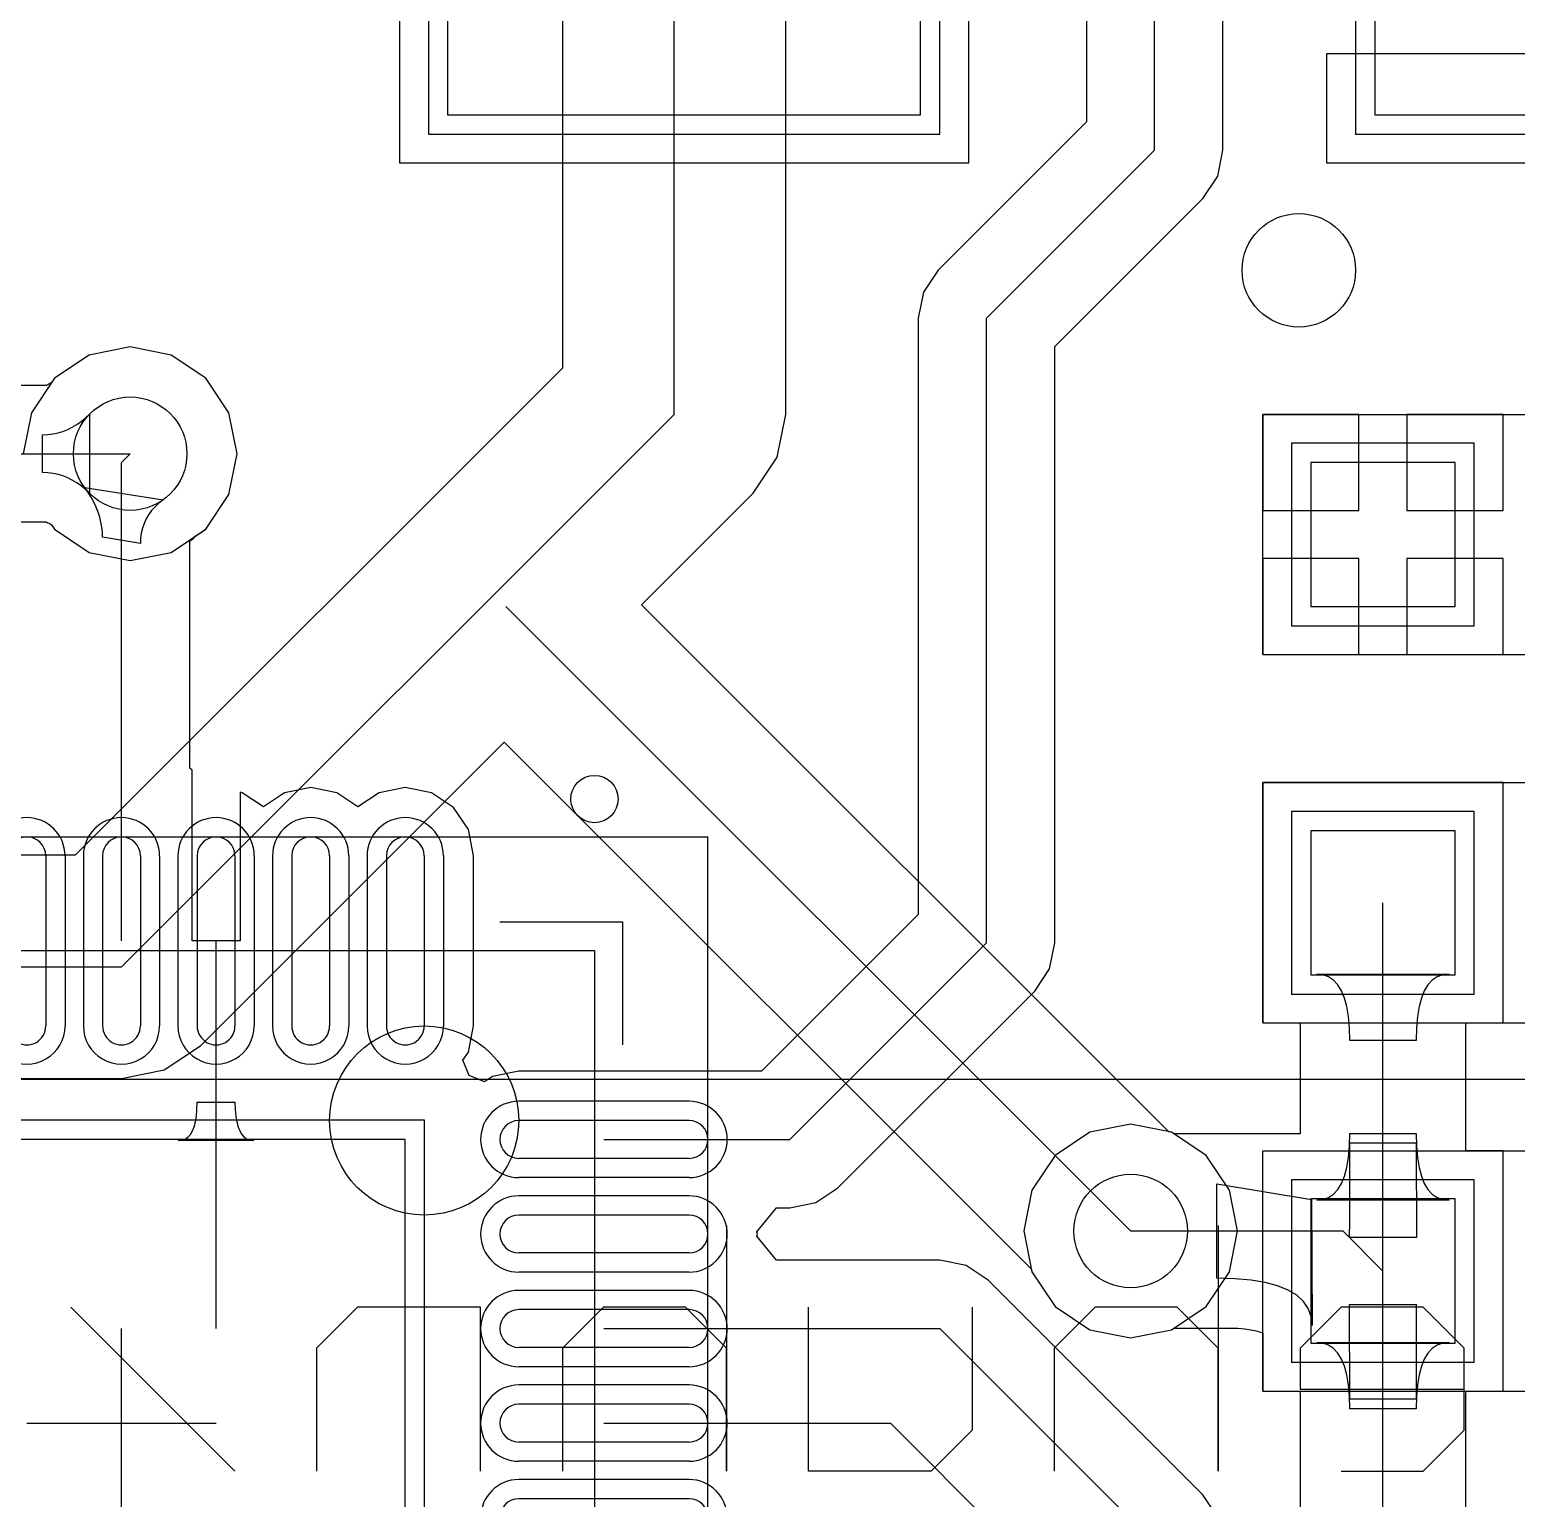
# Model space of a CAD drawing. Header units: millimetres. Extents: x 45 to 153, y 65 to 102.
# Drawn here: x 75.33 to 83.19, y 78.34 to 86.11 of the extents above; entities that cross this region are included whole.
import ezdxf

# ---------------------------------------------------------------- set-up
doc = ezdxf.new("R2010")
doc.units = ezdxf.units.MM
for name, color, linetype in [('BottomLayer', 5, 'Continuous'), ('BottomOverlay', 54, 'Continuous'), ('Mechanical13', 56, 'Continuous'), ('Mechanical15', 56, 'Continuous'), ('MultiLayer', 9, 'Continuous'), ('TopLayer', 1, 'Continuous'), ('TopOverlay', 2, 'Continuous'), ('TopPaste', 8, 'Continuous'), ('TopSolder', 216, 'Continuous')]:
    doc.layers.add(name, color=color, linetype=linetype)

# ---------------------------------------------------------------- blocks, each defined once
blk = doc.blocks.new('__2102_6')
at = {"layer": 'Mechanical13'}
for p, q in [((-2.5, -2.4746), (-2.5, 2.5254)), ((-2.5, 2.5254), (2.5, 2.5254)), ((2.5, -2.4746), (2.5, 2.5254)), ((2.5, -2.4746), (-2.5, -2.4746))]:
    blk.add_line(p, q, dxfattribs=at)
blk.add_circle((-1.6, 1.6254), 0.5, dxfattribs=at)
at = {"layer": 'Mechanical15'}
for p, q in [((-3.1, -3.0746), (-3.1, 3.1254)), ((3.1, 3.1254), (-3.1, 3.1254)), ((3.1, -3.0746), (3.1, 3.1254)), ((0, -0.4746), (0, 0.5254)), ((0.5, 0.0254), (-0.5, 0.0254)), ((3.1, -3.0746), (-3.1, -3.0746))]:
    blk.add_line(p, q, dxfattribs=at)
at = {"layer": 'TopLayer'}
for p, q in [((-1.6, 3.0254), (-1.6, 2.1254)), ((-1.4, 3.0254), (-1.4, 2.1254)), ((-1.1, 3.0254), (-1.1, 2.1254)), ((-0.9, 3.0254), (-0.9, 2.1254)), ((-0.6, 3.0254), (-0.6, 2.1254)), ((-0.4, 3.0254), (-0.4, 2.1254)), ((-0.1, 3.0254), (-0.1, 2.1254)), ((0.1, 3.0254), (0.1, 2.1254)), ((0.4, 3.0254), (0.4, 2.1254)), ((0.6, 3.0254), (0.6, 2.1254)), ((0.9, 3.0254), (0.9, 2.1254)), ((1.1, 3.0254), (1.1, 2.1254)), ((1.4, 3.0254), (1.4, 2.1254)), ((1.6, 3.0254), (1.6, 2.1254)), ((-3, 1.6254), (-2.1, 1.6254)), ((2.1, 1.6254), (3, 1.6254)), ((-1.5, 1.5254), (-1.5, -1.4746)), ((1.5, 1.5254), (-1.5, 1.5254)), ((1.5, -1.4746), (1.5, 1.5254)), ((-3, 1.4254), (-2.1, 1.4254)), ((2.1, 1.4254), (3, 1.4254)), ((-3, 1.1254), (-2.1, 1.1254)), ((2.1, 1.1254), (3, 1.1254)), ((-3, 0.9254), (-2.1, 0.9254)), ((2.1, 0.9254), (3, 0.9254)), ((-3, 0.6254), (-2.1, 0.6254)), ((2.1, 0.6254), (3, 0.6254)), ((-3, 0.4254), (-2.1, 0.4254)), ((2.1, 0.4254), (3, 0.4254)), ((-3, 0.1254), (-2.1, 0.1254)), ((2.1, 0.1254), (3, 0.1254)), ((-3, -0.0746), (-2.1, -0.0746)), ((2.1, -0.0746), (3, -0.0746)), ((-3, -0.3746), (-2.1, -0.3746)), ((2.1, -0.3746), (3, -0.3746)), ((-3, -0.5746), (-2.1, -0.5746)), ((2.1, -0.5746), (3, -0.5746)), ((-3, -0.8746), (-2.1, -0.8746)), ((2.1, -0.8746), (3, -0.8746)), ((-3, -1.0746), (-2.1, -1.0746)), ((2.1, -1.0746), (3, -1.0746)), ((-3, -1.3746), (-2.1, -1.3746)), ((2.1, -1.3746), (3, -1.3746)), ((-1.5, -1.4746), (1.5, -1.4746)), ((-3, -1.5746), (-2.1, -1.5746)), ((2.1, -1.5746), (3, -1.5746)), ((-1.6, -2.0746), (-1.6, -2.9746)), ((-1.4, -2.0746), (-1.4, -2.9746)), ((-1.1, -2.0746), (-1.1, -2.9746)), ((-0.9, -2.0746), (-0.9, -2.9746)), ((-0.6, -2.0746), (-0.6, -2.9746)), ((-0.4, -2.0746), (-0.4, -2.9746)), ((-0.1, -2.0746), (-0.1, -2.9746)), ((0.1, -2.0746), (0.1, -2.9746)), ((0.4, -2.0746), (0.4, -2.9746)), ((0.6, -2.0746), (0.6, -2.9746)), ((0.9, -2.0746), (0.9, -2.9746)), ((1.1, -2.0746), (1.1, -2.9746)), ((1.4, -2.0746), (1.4, -2.9746)), ((1.6, -2.0746), (1.6, -2.9746))]:
    blk.add_line(p, q, dxfattribs=at)
for centre, start, end in [((-1.5, 3.0254), 0, 180), ((-1, 3.0254), 0, 180), ((-0.5, 3.0254), 0, 180), ((0, 3.0254), 0, 180), ((0.5, 3.0254), 0, 180), ((1, 3.0254), 0, 180), ((1.5, 3.0254), 0, 180), ((-1.5, 2.1254), 180, 0), ((-1, 2.1254), 180, 0), ((-0.5, 2.1254), 180, 0), ((0, 2.1254), 180, 0), ((0.5, 2.1254), 180, 0), ((1, 2.1254), 180, 0), ((1.5, 2.1254), 180, 0), ((-3, 1.5254), 90, 270), ((-2.1, 1.5254), 270, 90), ((2.1, 1.5254), 90, 270), ((3, 1.5254), 270, 90), ((-3, 1.0254), 90, 270), ((-2.1, 1.0254), 270, 90), ((2.1, 1.0254), 90, 270), ((3, 1.0254), 270, 90), ((-3, 0.5254), 90, 270), ((-2.1, 0.5254), 270, 90), ((2.1, 0.5254), 90, 270), ((3, 0.5254), 270, 90), ((-3, 0.0254), 90, 270), ((-2.1, 0.0254), 270, 90), ((2.1, 0.0254), 90, 270), ((3, 0.0254), 270, 90), ((-3, -0.4746), 90, 270), ((-2.1, -0.4746), 270, 90), ((2.1, -0.4746), 90, 270), ((3, -0.4746), 270, 90), ((-3, -0.9746), 90, 270), ((-2.1, -0.9746), 270, 90), ((2.1, -0.9746), 90, 270), ((3, -0.9746), 270, 90), ((-3, -1.4746), 90, 270), ((-2.1, -1.4746), 270, 90), ((2.1, -1.4746), 90, 270), ((3, -1.4746), 270, 90), ((-1.5, -2.0746), 0, 180), ((-1, -2.0746), 0, 180), ((-0.5, -2.0746), 0, 180), ((0, -2.0746), 0, 180), ((0.5, -2.0746), 0, 180), ((1, -2.0746), 0, 180), ((1.5, -2.0746), 0, 180), ((-1.5, -2.9746), 180, 0), ((-1, -2.9746), 180, 0), ((-0.5, -2.9746), 180, 0), ((0, -2.9746), 180, 0), ((0.5, -2.9746), 180, 0), ((1, -2.9746), 180, 0), ((1.5, -2.9746), 180, 0)]:
    blk.add_arc(centre, 0.1, start, end, dxfattribs=at)
at = {"layer": 'TopOverlay'}
for p, q in [((-2.65, 2.0254), (-2.65, 2.6754)), ((-2, 2.6754), (-2.65, 2.6754)), ((2, 2.6754), (2.65, 2.6754)), ((2.65, 2.0254), (2.65, 2.6754)), ((-2.65, -2.6246), (-2.65, -1.9746)), ((2.65, -2.6246), (2.65, -1.9746)), ((-2.65, -2.6246), (-2, -2.6246)), ((2.65, -2.6246), (2, -2.6246))]:
    blk.add_line(p, q, dxfattribs=at)
blk.add_circle((-3.3, 2.5254), 0.125, dxfattribs=at)
at = {"layer": 'TopPaste'}
for p, q in [((-1.6, 3.0254), (-1.6, 2.1254)), ((-1.4, 3.0254), (-1.4, 2.1254)), ((-1.1, 3.0254), (-1.1, 2.1254)), ((-0.9, 3.0254), (-0.9, 2.1254)), ((-0.6, 3.0254), (-0.6, 2.1254)), ((-0.4, 3.0254), (-0.4, 2.1254)), ((-0.1, 3.0254), (-0.1, 2.1254)), ((0.1, 3.0254), (0.1, 2.1254)), ((0.4, 3.0254), (0.4, 2.1254)), ((0.6, 3.0254), (0.6, 2.1254)), ((0.9, 3.0254), (0.9, 2.1254)), ((1.1, 3.0254), (1.1, 2.1254)), ((1.4, 3.0254), (1.4, 2.1254)), ((1.6, 3.0254), (1.6, 2.1254)), ((-3, 1.6254), (-2.1, 1.6254)), ((2.1, 1.6254), (3, 1.6254)), ((-1.5, 1.5254), (-1.5, -1.4746)), ((1.5, 1.5254), (-1.5, 1.5254)), ((1.5, -1.4746), (1.5, 1.5254)), ((-3, 1.4254), (-2.1, 1.4254)), ((2.1, 1.4254), (3, 1.4254)), ((-3, 1.1254), (-2.1, 1.1254)), ((2.1, 1.1254), (3, 1.1254)), ((-3, 0.9254), (-2.1, 0.9254)), ((2.1, 0.9254), (3, 0.9254)), ((-3, 0.6254), (-2.1, 0.6254)), ((2.1, 0.6254), (3, 0.6254)), ((-3, 0.4254), (-2.1, 0.4254)), ((2.1, 0.4254), (3, 0.4254)), ((-3, 0.1254), (-2.1, 0.1254)), ((2.1, 0.1254), (3, 0.1254)), ((-3, -0.0746), (-2.1, -0.0746)), ((2.1, -0.0746), (3, -0.0746)), ((-3, -0.3746), (-2.1, -0.3746)), ((2.1, -0.3746), (3, -0.3746)), ((-3, -0.5746), (-2.1, -0.5746)), ((2.1, -0.5746), (3, -0.5746)), ((-3, -0.8746), (-2.1, -0.8746)), ((2.1, -0.8746), (3, -0.8746)), ((-3, -1.0746), (-2.1, -1.0746)), ((2.1, -1.0746), (3, -1.0746)), ((-3, -1.3746), (-2.1, -1.3746)), ((2.1, -1.3746), (3, -1.3746)), ((-1.5, -1.4746), (1.5, -1.4746)), ((-3, -1.5746), (-2.1, -1.5746)), ((2.1, -1.5746), (3, -1.5746)), ((-1.6, -2.0746), (-1.6, -2.9746)), ((-1.4, -2.0746), (-1.4, -2.9746)), ((-1.1, -2.0746), (-1.1, -2.9746)), ((-0.9, -2.0746), (-0.9, -2.9746)), ((-0.6, -2.0746), (-0.6, -2.9746)), ((-0.4, -2.0746), (-0.4, -2.9746)), ((-0.1, -2.0746), (-0.1, -2.9746)), ((0.1, -2.0746), (0.1, -2.9746)), ((0.4, -2.0746), (0.4, -2.9746)), ((0.6, -2.0746), (0.6, -2.9746)), ((0.9, -2.0746), (0.9, -2.9746)), ((1.1, -2.0746), (1.1, -2.9746)), ((1.4, -2.0746), (1.4, -2.9746)), ((1.6, -2.0746), (1.6, -2.9746))]:
    blk.add_line(p, q, dxfattribs=at)
for centre, start, end in [((-1.5, 3.0254), 0, 180), ((-1, 3.0254), 0, 180), ((-0.5, 3.0254), 0, 180), ((0, 3.0254), 0, 180), ((0.5, 3.0254), 0, 180), ((1, 3.0254), 0, 180), ((1.5, 3.0254), 0, 180), ((-1.5, 2.1254), 180, 0), ((-1, 2.1254), 180, 0), ((-0.5, 2.1254), 180, 0), ((0, 2.1254), 180, 0), ((0.5, 2.1254), 180, 0), ((1, 2.1254), 180, 0), ((1.5, 2.1254), 180, 0), ((-3, 1.5254), 90, 270), ((-2.1, 1.5254), 270, 90), ((2.1, 1.5254), 90, 270), ((3, 1.5254), 270, 90), ((-3, 1.0254), 90, 270), ((-2.1, 1.0254), 270, 90), ((2.1, 1.0254), 90, 270), ((3, 1.0254), 270, 90), ((-3, 0.5254), 90, 270), ((-2.1, 0.5254), 270, 90), ((2.1, 0.5254), 90, 270), ((3, 0.5254), 270, 90), ((-3, 0.0254), 90, 270), ((-2.1, 0.0254), 270, 90), ((2.1, 0.0254), 90, 270), ((3, 0.0254), 270, 90), ((-3, -0.4746), 90, 270), ((-2.1, -0.4746), 270, 90), ((2.1, -0.4746), 90, 270), ((3, -0.4746), 270, 90), ((-3, -0.9746), 90, 270), ((-2.1, -0.9746), 270, 90), ((2.1, -0.9746), 90, 270), ((3, -0.9746), 270, 90), ((-3, -1.4746), 90, 270), ((-2.1, -1.4746), 270, 90), ((2.1, -1.4746), 90, 270), ((3, -1.4746), 270, 90), ((-1.5, -2.0746), 0, 180), ((-1, -2.0746), 0, 180), ((-0.5, -2.0746), 0, 180), ((0, -2.0746), 0, 180), ((0.5, -2.0746), 0, 180), ((1, -2.0746), 0, 180), ((1.5, -2.0746), 0, 180), ((-1.5, -2.9746), 180, 0), ((-1, -2.9746), 180, 0), ((-0.5, -2.9746), 180, 0), ((0, -2.9746), 180, 0), ((0.5, -2.9746), 180, 0), ((1, -2.9746), 180, 0), ((1.5, -2.9746), 180, 0)]:
    blk.add_arc(centre, 0.1, start, end, dxfattribs=at)
at = {"layer": 'TopSolder'}
for p, q in [((-1.7016, 3.0254), (-1.7016, 2.1254)), ((-1.2984, 3.0254), (-1.2984, 2.1254)), ((-1.2016, 3.0254), (-1.2016, 2.1254)), ((-0.7984, 3.0254), (-0.7984, 2.1254)), ((-0.7016, 3.0254), (-0.7016, 2.1254)), ((-0.2984, 3.0254), (-0.2984, 2.1254)), ((-0.2016, 3.0254), (-0.2016, 2.1254)), ((0.2016, 3.0254), (0.2016, 2.1254)), ((0.2984, 3.0254), (0.2984, 2.1254)), ((0.7016, 3.0254), (0.7016, 2.1254)), ((0.7984, 3.0254), (0.7984, 2.1254)), ((1.2016, 3.0254), (1.2016, 2.1254)), ((1.2984, 3.0254), (1.2984, 2.1254)), ((1.7016, 3.0254), (1.7016, 2.1254)), ((-3, 1.727), (-2.1, 1.727)), ((2.1, 1.727), (3, 1.727)), ((-1.6016, 1.627), (-1.6016, -1.5762)), ((1.6016, 1.627), (-1.6016, 1.627)), ((1.6016, -1.5762), (1.6016, 1.627)), ((-3, 1.3238), (-2.1, 1.3238)), ((2.1, 1.3238), (3, 1.3238)), ((-3, 1.227), (-2.1, 1.227)), ((2.1, 1.227), (3, 1.227)), ((-3, 0.8238), (-2.1, 0.8238)), ((2.1, 0.8238), (3, 0.8238)), ((-3, 0.727), (-2.1, 0.727)), ((2.1, 0.727), (3, 0.727)), ((-3, 0.3238), (-2.1, 0.3238)), ((2.1, 0.3238), (3, 0.3238)), ((-3, 0.227), (-2.1, 0.227)), ((2.1, 0.227), (3, 0.227)), ((-3, -0.1762), (-2.1, -0.1762)), ((2.1, -0.1762), (3, -0.1762)), ((-3, -0.273), (-2.1, -0.273)), ((2.1, -0.273), (3, -0.273)), ((-3, -0.6762), (-2.1, -0.6762)), ((2.1, -0.6762), (3, -0.6762)), ((-3, -0.773), (-2.1, -0.773)), ((2.1, -0.773), (3, -0.773)), ((-3, -1.1762), (-2.1, -1.1762)), ((2.1, -1.1762), (3, -1.1762)), ((-3, -1.273), (-2.1, -1.273)), ((2.1, -1.273), (3, -1.273)), ((-1.6016, -1.5762), (1.6016, -1.5762)), ((-3, -1.6762), (-2.1, -1.6762)), ((2.1, -1.6762), (3, -1.6762)), ((-1.7016, -2.0746), (-1.7016, -2.9746)), ((-1.2984, -2.0746), (-1.2984, -2.9746)), ((-1.2016, -2.0746), (-1.2016, -2.9746)), ((-0.7984, -2.0746), (-0.7984, -2.9746)), ((-0.7016, -2.0746), (-0.7016, -2.9746)), ((-0.2984, -2.0746), (-0.2984, -2.9746)), ((-0.2016, -2.0746), (-0.2016, -2.9746)), ((0.2016, -2.0746), (0.2016, -2.9746)), ((0.2984, -2.0746), (0.2984, -2.9746)), ((0.7016, -2.0746), (0.7016, -2.9746)), ((0.7984, -2.0746), (0.7984, -2.9746)), ((1.2016, -2.0746), (1.2016, -2.9746)), ((1.2984, -2.0746), (1.2984, -2.9746)), ((1.7016, -2.0746), (1.7016, -2.9746))]:
    blk.add_line(p, q, dxfattribs=at)
for centre, start, end in [((-1.5, 3.0254), 0, 180), ((-1, 3.0254), 0, 180), ((-0.5, 3.0254), 0, 180), ((0, 3.0254), 0, 180), ((0.5, 3.0254), 0, 180), ((1, 3.0254), 0, 180), ((1.5, 3.0254), 0, 180), ((-1.5, 2.1254), 180, 0), ((-1, 2.1254), 180, 0), ((-0.5, 2.1254), 180, 0), ((0, 2.1254), 180, 0), ((0.5, 2.1254), 180, 0), ((1, 2.1254), 180, 0), ((1.5, 2.1254), 180, 0), ((-3, 1.5254), 90, 270), ((-2.1, 1.5254), 270, 90), ((2.1, 1.5254), 90, 270), ((3, 1.5254), 270, 90), ((-3, 1.0254), 90, 270), ((-2.1, 1.0254), 270, 90), ((2.1, 1.0254), 90, 270), ((3, 1.0254), 270, 90), ((-3, 0.5254), 90, 270), ((-2.1, 0.5254), 270, 90), ((2.1, 0.5254), 90, 270), ((3, 0.5254), 270, 90), ((-3, 0.0254), 90, 270), ((-2.1, 0.0254), 270, 90), ((2.1, 0.0254), 90, 270), ((3, 0.0254), 270, 90), ((-3, -0.4746), 90, 270), ((-2.1, -0.4746), 270, 90), ((2.1, -0.4746), 90, 270), ((3, -0.4746), 270, 90), ((-3, -0.9746), 90, 270), ((-2.1, -0.9746), 270, 90), ((2.1, -0.9746), 90, 270), ((3, -0.9746), 270, 90), ((-3, -1.4746), 90, 270), ((-2.1, -1.4746), 270, 90), ((2.1, -1.4746), 90, 270), ((3, -1.4746), 270, 90), ((-1.5, -2.0746), 0, 180), ((-1, -2.0746), 0, 180), ((-0.5, -2.0746), 0, 180), ((0, -2.0746), 0, 180), ((0.5, -2.0746), 0, 180), ((1, -2.0746), 0, 180), ((1.5, -2.0746), 0, 180), ((-1.5, -2.9746), 180, 0), ((-1, -2.9746), 180, 0), ((-0.5, -2.9746), 180, 0), ((0, -2.9746), 180, 0), ((0.5, -2.9746), 180, 0), ((1, -2.9746), 180, 0), ((1.5, -2.9746), 180, 0)]:
    blk.add_arc(centre, 0.2016, start, end, dxfattribs=at)
blk = doc.blocks.new('R0603_26')
at = {"layer": 'TopLayer'}
for p, q in [((-1.0795, 0.381), (-1.0795, -0.381)), ((-0.3175, 0.381), (-1.0795, 0.381)), ((-0.3175, -0.381), (-0.3175, 0.381)), ((0.3175, 0.381), (0.3175, -0.381)), ((1.0795, 0.381), (0.3175, 0.381)), ((1.0795, -0.381), (1.0795, 0.381)), ((-1.0795, -0.381), (-0.3175, -0.381)), ((0.3175, -0.381), (1.0795, -0.381))]:
    blk.add_line(p, q, dxfattribs=at)
at = {"layer": 'TopOverlay'}
for p, q in [((-1.3335, -0.635), (-1.3335, 0.635)), ((-1.3335, 0.635), (1.3335, 0.635)), ((1.3335, -0.635), (1.3335, 0.635)), ((-1.3335, -0.635), (1.3335, -0.635))]:
    blk.add_line(p, q, dxfattribs=at)
at = {"layer": 'TopPaste'}
for p, q in [((-1.0795, 0.381), (-1.0795, -0.381)), ((-0.3175, 0.381), (-1.0795, 0.381)), ((-0.3175, -0.381), (-0.3175, 0.381)), ((0.3175, 0.381), (0.3175, -0.381)), ((1.0795, 0.381), (0.3175, 0.381)), ((1.0795, -0.381), (1.0795, 0.381)), ((-1.0795, -0.381), (-0.3175, -0.381)), ((0.3175, -0.381), (1.0795, -0.381))]:
    blk.add_line(p, q, dxfattribs=at)
at = {"layer": 'TopSolder'}
for p, q in [((-1.1811, 0.4826), (-1.1811, -0.4826)), ((-0.2159, 0.4826), (-1.1811, 0.4826)), ((-0.2159, -0.4826), (-0.2159, 0.4826)), ((0.2159, 0.4826), (0.2159, -0.4826)), ((1.1811, 0.4826), (0.2159, 0.4826)), ((1.1811, -0.4826), (1.1811, 0.4826)), ((-1.1811, -0.4826), (-0.2159, -0.4826)), ((0.2159, -0.4826), (1.1811, -0.4826))]:
    blk.add_line(p, q, dxfattribs=at)
blk = doc.blocks.new('R0603_33')
at = {"layer": 'TopLayer'}
for p, q in [((-1.0795, 0.381), (-1.0795, -0.381)), ((-0.3175, 0.381), (-1.0795, 0.381)), ((-0.3175, -0.381), (-0.3175, 0.381)), ((0.3175, 0.381), (0.3175, -0.381)), ((1.0795, 0.381), (0.3175, 0.381)), ((1.0795, -0.381), (1.0795, 0.381)), ((-1.0795, -0.381), (-0.3175, -0.381)), ((0.3175, -0.381), (1.0795, -0.381))]:
    blk.add_line(p, q, dxfattribs=at)
at = {"layer": 'TopOverlay'}
for p, q in [((-1.3335, -0.635), (-1.3335, 0.635)), ((-1.3335, 0.635), (1.3335, 0.635)), ((1.3335, -0.635), (1.3335, 0.635)), ((-1.3335, -0.635), (1.3335, -0.635))]:
    blk.add_line(p, q, dxfattribs=at)
at = {"layer": 'TopPaste'}
for p, q in [((-1.0795, 0.381), (-1.0795, -0.381)), ((-0.3175, 0.381), (-1.0795, 0.381)), ((-0.3175, -0.381), (-0.3175, 0.381)), ((0.3175, 0.381), (0.3175, -0.381)), ((1.0795, 0.381), (0.3175, 0.381)), ((1.0795, -0.381), (1.0795, 0.381)), ((-1.0795, -0.381), (-0.3175, -0.381)), ((0.3175, -0.381), (1.0795, -0.381))]:
    blk.add_line(p, q, dxfattribs=at)
at = {"layer": 'TopSolder'}
for p, q in [((-1.1811, 0.4826), (-1.1811, -0.4826)), ((-0.2159, 0.4826), (-1.1811, 0.4826)), ((-0.2159, -0.4826), (-0.2159, 0.4826)), ((0.2159, 0.4826), (0.2159, -0.4826)), ((1.1811, 0.4826), (0.2159, 0.4826)), ((1.1811, -0.4826), (1.1811, 0.4826)), ((-1.1811, -0.4826), (-0.2159, -0.4826)), ((0.2159, -0.4826), (1.1811, -0.4826))]:
    blk.add_line(p, q, dxfattribs=at)
blk = doc.blocks.new('R0603_34')
at = {"layer": 'TopLayer'}
for p, q in [((-1.0795, 0.381), (-1.0795, -0.381)), ((-0.3175, 0.381), (-1.0795, 0.381)), ((-0.3175, -0.381), (-0.3175, 0.381)), ((0.3175, 0.381), (0.3175, -0.381)), ((1.0795, 0.381), (0.3175, 0.381)), ((1.0795, -0.381), (1.0795, 0.381)), ((-1.0795, -0.381), (-0.3175, -0.381)), ((0.3175, -0.381), (1.0795, -0.381))]:
    blk.add_line(p, q, dxfattribs=at)
at = {"layer": 'TopOverlay'}
for p, q in [((-1.3335, -0.635), (-1.3335, 0.635)), ((-1.3335, 0.635), (1.3335, 0.635)), ((1.3335, -0.635), (1.3335, 0.635)), ((-1.3335, -0.635), (1.3335, -0.635))]:
    blk.add_line(p, q, dxfattribs=at)
at = {"layer": 'TopPaste'}
for p, q in [((-1.0795, 0.381), (-1.0795, -0.381)), ((-0.3175, 0.381), (-1.0795, 0.381)), ((-0.3175, -0.381), (-0.3175, 0.381)), ((0.3175, 0.381), (0.3175, -0.381)), ((1.0795, 0.381), (0.3175, 0.381)), ((1.0795, -0.381), (1.0795, 0.381)), ((-1.0795, -0.381), (-0.3175, -0.381)), ((0.3175, -0.381), (1.0795, -0.381))]:
    blk.add_line(p, q, dxfattribs=at)
at = {"layer": 'TopSolder'}
for p, q in [((-1.1811, 0.4826), (-1.1811, -0.4826)), ((-0.2159, 0.4826), (-1.1811, 0.4826)), ((-0.2159, -0.4826), (-0.2159, 0.4826)), ((0.2159, 0.4826), (0.2159, -0.4826)), ((1.1811, 0.4826), (0.2159, 0.4826)), ((1.1811, -0.4826), (1.1811, 0.4826)), ((-1.1811, -0.4826), (-0.2159, -0.4826)), ((0.2159, -0.4826), (1.1811, -0.4826))]:
    blk.add_line(p, q, dxfattribs=at)
blk = doc.blocks.new('__2812__41')
at = {"layer": 'TopLayer'}
for p, q in [((-1.25, -2.85), (-1.25, -3.75)), ((1.25, -3.75), (1.25, -2.85)), ((3.65, -2.85), (3.65, -3.75)), ((-1.25, -3.75), (1.25, -3.75)), ((3.65, -3.75), (6.15, -3.75))]:
    blk.add_line(p, q, dxfattribs=at)
at = {"layer": 'TopPaste'}
for p, q in [((-1.25, -2.85), (-1.25, -3.75)), ((1.25, -3.75), (1.25, -2.85)), ((3.65, -2.85), (3.65, -3.75)), ((-1.25, -3.75), (1.25, -3.75)), ((3.65, -3.75), (6.15, -3.75))]:
    blk.add_line(p, q, dxfattribs=at)
at = {"layer": 'TopSolder'}
for p, q in [((-1.3516, -2.7484), (-1.3516, -3.8516)), ((1.3516, -3.8516), (1.3516, -2.7484)), ((3.5484, -2.7484), (3.5484, -3.8516)), ((-1.3516, -3.8516), (1.3516, -3.8516)), ((3.5484, -3.8516), (6.2516, -3.8516))]:
    blk.add_line(p, q, dxfattribs=at)
blk = doc.blocks.new('18650_SMT_B_66')
at = {"layer": 'BottomOverlay'}
blk.add_line((69.985, 9.4204), (-7.015, 9.4204), dxfattribs=at)

msp = doc.modelspace()

# ---------------------------------------------------------------- linework, layer by layer
at = {"layer": 'BottomLayer'}
for p, q in [((78.74, 84.074), (78.74, 87.884)), ((78.1497, 87.6002), (78.1497, 84.3185)), ((79.3303, 84.074), (79.3303, 87.2244)), ((75.6488, 84.3879), (75.4656, 84.2654)), ((75.865, 84.4309), (75.6488, 84.3879)), ((76.0812, 84.3879), (75.865, 84.4309)), ((76.2644, 84.2654), (76.0812, 84.3879)), ((78.1497, 84.3185), (75.5745, 81.7433)), ((75.4299, 84.2306), (75.425, 84.2286)), ((75.4352, 84.2332), (75.4299, 84.2306)), ((75.4413, 84.2369), (75.4352, 84.2332)), ((75.4484, 84.2419), (75.4413, 84.2369)), ((75.4517, 84.2446), (75.4484, 84.2419)), ((75.4656, 84.2654), (75.4517, 84.2446)), ((76.3869, 84.0822), (76.2644, 84.2654)), ((75.4188, 84.2269), (74.087, 84.2269)), ((75.4203, 84.2272), (75.4188, 84.2269)), ((75.425, 84.2286), (75.4203, 84.2272)), ((75.6289, 84.0551), (75.6508, 84.076)), ((75.6508, 84.076), (75.6508, 83.656)), ((75.819, 81.153), (78.74, 84.074)), ((76.4299, 83.866), (76.3869, 84.0822)), ((79.2854, 83.8481), (79.3303, 84.074)), ((75.5347, 83.9935), (75.5592, 84.0056)), ((75.5592, 84.0056), (75.5831, 84.0199)), ((75.5831, 84.0199), (75.6063, 84.0364)), ((75.6063, 84.0364), (75.6289, 84.0551)), ((75.4022, 83.966), (75.43, 83.9671)), ((75.4022, 83.766), (75.4022, 83.966)), ((75.43, 83.9671), (75.4572, 83.9704)), ((75.4572, 83.9704), (75.4837, 83.9759)), ((75.4837, 83.9759), (75.5095, 83.9836)), ((75.5095, 83.9836), (75.5347, 83.9935)), ((74.087, 83.866), (75.865, 83.866)), ((76.3869, 83.6498), (76.4299, 83.866)), ((79.1574, 83.6566), (79.2854, 83.8481)), ((75.43, 83.7649), (75.4022, 83.766)), ((75.4572, 83.7616), (75.43, 83.7649)), ((75.4837, 83.7561), (75.4572, 83.7616)), ((75.5095, 83.7484), (75.4837, 83.7561)), ((75.5347, 83.7385), (75.5095, 83.7484)), ((75.5592, 83.7264), (75.5347, 83.7385)), ((75.5831, 83.7121), (75.5592, 83.7264)), ((75.6063, 83.6956), (75.5831, 83.7121)), ((75.6289, 83.6769), (75.6063, 83.6956)), ((75.6508, 83.656), (75.6289, 83.6769)), ((76.2644, 83.4666), (76.3869, 83.6498)), ((78.5683, 83.0674), (79.1574, 83.6566)), ((74.3453, 83.5051), (75.4188, 83.5051)), ((75.4188, 83.5051), (75.4203, 83.5048)), ((75.4203, 83.5048), (75.425, 83.5034)), ((75.425, 83.5034), (75.4299, 83.5014)), ((75.4299, 83.5014), (75.4352, 83.4988)), ((75.4352, 83.4988), (75.4413, 83.4951)), ((75.4413, 83.4951), (75.4484, 83.4901)), ((75.4484, 83.4901), (75.4517, 83.4874)), ((75.4517, 83.4874), (75.4656, 83.4666)), ((75.4656, 83.4666), (75.6488, 83.3441)), ((76.0812, 83.3441), (76.2644, 83.4666)), ((75.6488, 83.3441), (75.865, 83.3011)), ((75.865, 83.3011), (76.0812, 83.3441)), ((77.851, 83.058), (81.153, 79.756)), ((81.3551, 80.2807), (78.5683, 83.0674)), ((76.2364, 80.7356), (77.8416, 82.3407)), ((77.8416, 82.3407), (80.6283, 79.5539)), ((75.5745, 81.7433), (74.673, 81.7433)), ((74.295, 81.153), (75.819, 81.153)), ((76.0449, 80.6076), (76.2364, 80.7356)), ((71.6185, 80.5627), (75.819, 80.5627)), ((75.819, 80.5627), (76.0449, 80.6076)), ((81.3692, 80.2779), (81.3551, 80.2807)), ((81.5524, 80.1554), (81.3692, 80.2779)), ((81.6749, 79.9722), (81.5524, 80.1554)), ((81.7179, 79.756), (81.6749, 79.9722)), ((81.6749, 79.5398), (81.7179, 79.756)), ((80.6283, 79.5539), (80.6311, 79.5398)), ((80.6311, 79.5398), (80.7536, 79.3566)), ((81.5524, 79.3566), (81.6749, 79.5398)), ((80.7536, 79.3566), (80.9368, 79.2341)), ((81.3692, 79.2341), (81.5524, 79.3566)), ((80.9368, 79.2341), (81.153, 79.1911)), ((81.153, 79.1911), (81.3692, 79.2341))]:
    msp.add_line(p, q, dxfattribs=at)
for centre in [(82.042, 84.836), (75.865, 83.866), (81.153, 79.756)]:
    msp.add_circle(centre, 0.3, dxfattribs=at)
at = {"layer": 'BottomOverlay'}
for p, q in [((79.0165, 79.7856), (79.0165, 78.486)), ((81.6157, 79.7856), (81.6157, 78.486)), ((76.4173, 78.486), (75.5509, 79.3524)), ((77.0671, 79.3524), (76.8505, 79.1358)), ((77.7169, 79.3524), (77.0671, 79.3524)), ((77.7169, 78.486), (77.7169, 79.3524)), ((78.3667, 79.3524), (78.1501, 79.1358)), ((78.7999, 79.3524), (78.3667, 79.3524)), ((79.0165, 79.1358), (78.7999, 79.3524)), ((79.4497, 78.486), (79.4497, 79.3524)), ((80.3161, 79.3524), (80.3161, 78.7026)), ((80.9659, 79.3524), (80.7493, 79.1358)), ((81.3991, 79.3524), (80.9659, 79.3524)), ((81.6157, 79.1358), (81.3991, 79.3524)), ((82.2654, 79.3524), (82.0488, 79.1358)), ((82.6986, 79.3524), (82.2654, 79.3524)), ((82.9152, 79.1358), (82.6986, 79.3524)), ((76.8505, 79.1358), (76.8505, 78.486)), ((78.1501, 79.1358), (78.1501, 78.486)), ((79.0165, 78.486), (79.0165, 79.1358)), ((80.7493, 79.1358), (80.7493, 78.486)), ((81.6157, 78.486), (81.6157, 79.1358)), ((82.0488, 79.1358), (82.0488, 78.9192)), ((82.9152, 78.7026), (82.9152, 79.1358)), ((82.0488, 78.9192), (82.9152, 78.9192)), ((80.3161, 78.7026), (80.0995, 78.486)), ((82.6986, 78.486), (82.9152, 78.7026)), ((80.0995, 78.486), (79.4497, 78.486)), ((82.2654, 78.486), (82.6986, 78.486))]:
    msp.add_line(p, q, dxfattribs=at)
at = {"layer": 'MultiLayer'}
for centre in [(82.042, 84.836), (75.865, 83.866), (81.153, 79.756)]:
    msp.add_circle(centre, 0.3, dxfattribs=at)
at = {"layer": 'TopLayer'}
for p, q in [((80.9191, 90.17), (80.9191, 85.6205)), ((81.28, 85.471), (81.28, 90.17)), ((81.6409, 85.471), (81.6409, 90.0205)), ((77.289, 86.812), (77.289, 85.404)), ((80.297, 85.404), (80.297, 86.812)), ((83.566, 85.981), (82.189, 85.981)), ((82.189, 85.981), (82.189, 85.404)), ((80.9191, 85.6205), (80.1358, 84.8372)), ((80.391, 84.582), (81.28, 85.471)), ((81.6135, 85.3329), (81.6409, 85.471)), ((77.289, 85.404), (80.297, 85.404)), ((81.5352, 85.2158), (81.6135, 85.3329)), ((82.189, 85.404), (83.566, 85.404)), ((80.7519, 84.4325), (81.5352, 85.2158)), ((80.1358, 84.8372), (80.0575, 84.7201)), ((80.0575, 84.7201), (80.0301, 84.582)), ((80.0301, 84.582), (80.0301, 81.4295)), ((80.391, 81.28), (80.391, 84.582)), ((75.6488, 84.3879), (75.4656, 84.2654)), ((75.865, 84.4309), (75.6488, 84.3879)), ((76.0812, 84.3879), (75.865, 84.4309)), ((76.2644, 84.2654), (76.0812, 84.3879)), ((80.7519, 81.28), (80.7519, 84.4325)), ((75.4656, 84.2654), (75.3431, 84.0822)), ((76.3869, 84.0822), (76.2644, 84.2654)), ((75.3431, 84.0822), (75.3001, 83.866)), ((76.4299, 83.866), (76.3869, 84.0822)), ((82.3595, 84.074), (81.8515, 84.074)), ((81.8515, 84.074), (81.8515, 83.566)), ((82.3595, 83.566), (82.3595, 84.074)), ((83.1215, 84.074), (82.6135, 84.074)), ((82.6135, 84.074), (82.6135, 83.566)), ((83.1215, 83.566), (83.1215, 84.074)), ((75.819, 83.82), (75.865, 83.866)), ((76.3869, 83.6498), (76.4299, 83.866)), ((75.819, 81.29), (75.819, 83.82)), ((75.6426, 83.6611), (75.6246, 83.6865)), ((75.6246, 83.6865), (76.0397, 83.6221)), ((75.6586, 83.6356), (75.6426, 83.6611)), ((75.6728, 83.6098), (75.6586, 83.6356)), ((75.685, 83.5838), (75.6728, 83.6098)), ((76.0167, 83.6042), (75.9962, 83.5852)), ((76.0397, 83.6221), (76.0167, 83.6042)), ((76.2644, 83.4666), (76.3869, 83.6498)), ((75.6954, 83.5577), (75.685, 83.5838)), ((75.7039, 83.5313), (75.6954, 83.5577)), ((75.7105, 83.5048), (75.7039, 83.5313)), ((75.9624, 83.5436), (75.9492, 83.5211)), ((75.9781, 83.565), (75.9624, 83.5436)), ((75.9962, 83.5852), (75.9781, 83.565)), ((81.8515, 83.566), (82.3595, 83.566)), ((82.6135, 83.566), (83.1215, 83.566)), ((75.7152, 83.478), (75.7105, 83.5048)), ((75.7181, 83.4511), (75.7152, 83.478)), ((75.719, 83.4239), (75.7181, 83.4511)), ((75.9238, 83.4465), (75.9202, 83.4193)), ((75.9299, 83.4725), (75.9238, 83.4465)), ((75.9383, 83.4974), (75.9299, 83.4725)), ((75.9492, 83.5211), (75.9383, 83.4974)), ((76.209, 83.4296), (76.2644, 83.4666)), ((75.919, 83.3909), (75.719, 83.4239)), ((75.9202, 83.4193), (75.919, 83.3909)), ((76.1799, 83.4021), (76.1811, 83.4035)), ((76.1799, 82.2028), (76.1799, 83.4021)), ((76.1811, 83.4035), (76.1847, 83.4068)), ((76.1847, 83.4068), (76.1989, 83.4178)), ((76.1989, 83.4178), (76.209, 83.4296)), ((82.3595, 83.312), (81.8515, 83.312)), ((81.8515, 83.312), (81.8515, 82.804)), ((82.3595, 82.804), (82.3595, 83.312)), ((83.1215, 83.312), (82.6135, 83.312)), ((82.6135, 83.312), (82.6135, 82.804)), ((83.1215, 82.804), (83.1215, 83.312)), ((81.8515, 82.804), (82.3595, 82.804)), ((82.6135, 82.804), (83.1215, 82.804)), ((76.192, 82.1929), (76.1799, 82.2028)), ((76.192, 81.29), (76.192, 82.1929)), ((83.1215, 82.1267), (81.8515, 82.1267)), ((81.8515, 82.1267), (81.8515, 80.8567)), ((83.1215, 80.8567), (83.1215, 82.1267)), ((76.4571, 82.0735), (76.446, 82.0757)), ((76.446, 82.0757), (76.446, 81.29)), ((76.569, 81.9987), (76.4571, 82.0735)), ((76.6809, 82.0735), (76.569, 81.9987)), ((76.819, 82.1009), (76.6809, 82.0735)), ((76.9571, 82.0735), (76.819, 82.1009)), ((77.069, 81.9987), (76.9571, 82.0735)), ((77.1809, 82.0735), (77.069, 81.9987)), ((77.319, 82.1009), (77.1809, 82.0735)), ((77.4571, 82.0735), (77.319, 82.1009)), ((77.5742, 81.9952), (77.4571, 82.0735)), ((77.6525, 81.8781), (77.5742, 81.9952)), ((77.6799, 81.74), (77.6525, 81.8781)), ((77.6799, 80.84), (77.6799, 81.74)), ((82.4865, 79.5443), (82.4865, 81.4917)), ((80.0301, 81.4295), (79.2015, 80.6009)), ((76.446, 81.29), (76.192, 81.29)), ((76.319, 79.24), (76.319, 81.29)), ((79.351, 80.24), (80.391, 81.28)), ((80.7245, 81.1419), (80.7519, 81.28)), ((80.6462, 81.0248), (80.7245, 81.1419)), ((82.1698, 81.1102), (82.1365, 81.1137)), ((82.1365, 81.1137), (82.8365, 81.1137)), ((82.1995, 81.0997), (82.1698, 81.1102)), ((82.2258, 81.0822), (82.1995, 81.0997)), ((82.7735, 81.0997), (82.7472, 81.0822)), ((82.8032, 81.1102), (82.7735, 81.0997)), ((82.8365, 81.1137), (82.8032, 81.1102)), ((79.6062, 79.9848), (80.6462, 81.0248)), ((82.2485, 81.0577), (82.2258, 81.0822)), ((82.2678, 81.0262), (82.2485, 81.0577)), ((82.2835, 80.9877), (82.2678, 81.0262)), ((82.7052, 81.0262), (82.6895, 80.9877)), ((82.7245, 81.0577), (82.7052, 81.0262)), ((82.7472, 81.0822), (82.7245, 81.0577)), ((82.2958, 80.9422), (82.2835, 80.9877)), ((82.3045, 80.8897), (82.2958, 80.9422)), ((82.6772, 80.9422), (82.6685, 80.8897)), ((82.6895, 80.9877), (82.6772, 80.9422)), ((81.8515, 80.8567), (82.0474, 80.8567)), ((82.0474, 80.8567), (82.0491, 80.8378)), ((82.3098, 80.8302), (82.3045, 80.8897)), ((82.6685, 80.8897), (82.6632, 80.8302)), ((82.9239, 80.8378), (82.9256, 80.8567)), ((82.9256, 80.8567), (83.1215, 80.8567)), ((77.6525, 80.7019), (77.6799, 80.84)), ((82.0491, 80.8378), (82.0491, 80.2699)), ((82.3115, 80.7637), (82.3098, 80.8302)), ((82.6632, 80.8302), (82.6615, 80.7637)), ((82.9239, 80.1973), (82.9239, 80.8378)), ((77.624, 80.6592), (77.6525, 80.7019)), ((82.6615, 80.7637), (82.3115, 80.7637)), ((77.6572, 80.5782), (77.624, 80.6592)), ((77.7382, 80.545), (77.6572, 80.5782)), ((77.7809, 80.5735), (77.7382, 80.545)), ((77.919, 80.6009), (77.7809, 80.5735)), ((79.2015, 80.6009), (77.919, 80.6009)), ((76.215, 80.3639), (76.218, 80.3984)), ((76.218, 80.3984), (76.219, 80.437)), ((76.219, 80.437), (76.419, 80.437)), ((76.419, 80.437), (76.42, 80.3984)), ((76.42, 80.3984), (76.423, 80.3639)), ((76.194, 80.2847), (76.203, 80.307)), ((76.203, 80.307), (76.21, 80.3334)), ((76.21, 80.3334), (76.215, 80.3639)), ((76.423, 80.3639), (76.428, 80.3334)), ((76.428, 80.3334), (76.435, 80.307)), ((76.435, 80.307), (76.444, 80.2847)), ((81.153, 80.3209), (80.9368, 80.2779)), ((81.3692, 80.2779), (81.153, 80.3209)), ((76.119, 80.2339), (76.138, 80.2359)), ((76.519, 80.2339), (76.119, 80.2339)), ((76.138, 80.2359), (76.155, 80.242)), ((76.155, 80.242), (76.17, 80.2522)), ((76.17, 80.2522), (76.183, 80.2664)), ((76.183, 80.2664), (76.194, 80.2847)), ((76.444, 80.2847), (76.455, 80.2664)), ((76.455, 80.2664), (76.468, 80.2522)), ((76.468, 80.2522), (76.483, 80.242)), ((76.483, 80.242), (76.5, 80.2359)), ((76.5, 80.2359), (76.519, 80.2339)), ((78.369, 80.24), (79.351, 80.24)), ((80.9368, 80.2779), (80.7536, 80.1554)), ((81.3811, 80.2699), (81.3692, 80.2779)), ((82.0491, 80.2699), (81.3811, 80.2699)), ((82.3098, 80.2052), (82.3115, 80.2723)), ((82.3108, 79.8022), (82.3115, 80.2229)), ((82.3115, 80.2723), (82.6615, 80.2723)), ((82.3115, 80.2229), (82.6615, 80.2229)), ((82.6615, 80.2723), (82.6632, 80.2052)), ((82.6615, 80.2229), (82.6634, 79.721)), ((80.7536, 80.1554), (80.6311, 79.9722)), ((82.2958, 80.0922), (82.3045, 80.1452)), ((82.3045, 80.1452), (82.3098, 80.2052)), ((82.6632, 80.2052), (82.6685, 80.1452)), ((82.6685, 80.1452), (82.6772, 80.0922)), ((82.9255, 80.1793), (82.9239, 80.1973)), ((83.1215, 80.1793), (82.9255, 80.1793)), ((83.1215, 78.9093), (83.1215, 80.1793)), ((82.2835, 80.0463), (82.2958, 80.0922)), ((82.6772, 80.0922), (82.6895, 80.0463)), ((81.6085, 79.506), (81.6085, 80.006)), ((81.6085, 80.006), (82.1085, 79.9223)), ((82.2485, 79.9757), (82.2678, 80.0075)), ((82.2678, 80.0075), (82.2835, 80.0463)), ((82.6895, 80.0463), (82.7052, 80.0075)), ((82.7052, 80.0075), (82.7245, 79.9757)), ((79.4891, 79.9065), (79.6062, 79.9848)), ((80.6311, 79.9722), (80.5881, 79.756)), ((82.1085, 79.9223), (82.1116, 79.256)), ((82.1365, 79.9192), (82.1698, 79.9228)), ((82.8365, 79.9192), (82.1365, 79.9192)), ((82.1698, 79.9228), (82.1995, 79.9334)), ((82.1995, 79.9334), (82.2258, 79.951)), ((82.2258, 79.951), (82.2485, 79.9757)), ((82.7245, 79.9757), (82.7472, 79.951)), ((82.7472, 79.951), (82.7735, 79.9334)), ((82.7735, 79.9334), (82.8032, 79.9228)), ((82.8032, 79.9228), (82.8365, 79.9192)), ((79.1775, 79.7521), (79.2818, 79.8791)), ((79.2818, 79.8791), (79.351, 79.8791)), ((79.351, 79.8791), (79.4891, 79.9065)), ((79.1799, 79.74), (79.1775, 79.7521)), ((80.5881, 79.756), (80.6311, 79.5398)), ((81.153, 79.756), (82.2748, 79.756)), ((82.2748, 79.756), (82.4865, 79.5443)), ((82.31, 79.7264), (82.3108, 79.8022)), ((79.1775, 79.7279), (79.1799, 79.74)), ((79.2818, 79.6009), (79.1775, 79.7279)), ((82.3096, 79.721), (82.31, 79.7264)), ((82.6634, 79.721), (82.3096, 79.721)), ((80.145, 79.6009), (79.2818, 79.6009)), ((80.2831, 79.5735), (80.145, 79.6009)), ((80.4002, 79.4952), (80.2831, 79.5735)), ((80.6311, 79.5398), (80.7536, 79.3566)), ((82.4865, 75.6497), (82.4865, 79.5443)), ((81.5352, 78.3602), (80.4002, 79.4952)), ((81.7039, 79.5035), (81.6085, 79.506)), ((81.7893, 79.496), (81.7039, 79.5035)), ((81.8646, 79.4835), (81.7893, 79.496)), ((81.93, 79.466), (81.8646, 79.4835)), ((81.9853, 79.4435), (81.93, 79.466)), ((82.0306, 79.416), (81.9853, 79.4435)), ((82.0658, 79.3835), (82.0306, 79.416)), ((82.0911, 79.346), (82.0658, 79.3835)), ((82.3115, 78.8658), (82.3096, 79.3677)), ((82.3096, 79.3677), (82.6634, 79.3677)), ((82.663, 79.3623), (82.6622, 79.2865)), ((82.6634, 79.3677), (82.663, 79.3623)), ((80.7536, 79.3566), (80.9368, 79.2341)), ((82.1064, 79.3035), (82.0911, 79.346)), ((82.1116, 79.256), (82.1064, 79.3035)), ((82.6622, 79.2865), (82.6615, 78.8658)), ((78.369, 79.24), (80.145, 79.24)), ((80.145, 79.24), (81.28, 78.105)), ((80.9368, 79.2341), (81.153, 79.1911)), ((81.153, 79.1911), (81.3692, 79.2341)), ((81.3692, 79.2341), (81.3811, 79.2421)), ((81.3811, 79.2421), (81.7198, 79.2421)), ((81.7198, 79.2421), (81.7567, 79.2389)), ((81.7567, 79.2389), (81.8098, 79.2301)), ((81.8098, 79.2301), (81.8473, 79.22)), ((81.8473, 79.22), (81.8515, 79.2183)), ((81.8515, 79.2183), (81.8515, 78.9093)), ((82.1698, 79.1629), (82.1365, 79.1664)), ((82.1365, 79.1664), (82.8365, 79.1664)), ((82.1995, 79.1524), (82.1698, 79.1629)), ((82.2258, 79.1349), (82.1995, 79.1524)), ((82.2485, 79.1104), (82.2258, 79.1349)), ((82.7472, 79.1349), (82.7245, 79.1104)), ((82.7735, 79.1524), (82.7472, 79.1349)), ((82.8032, 79.1629), (82.7735, 79.1524)), ((82.8365, 79.1664), (82.8032, 79.1629)), ((82.2678, 79.0789), (82.2485, 79.1104)), ((82.2835, 79.0404), (82.2678, 79.0789)), ((82.7052, 79.0789), (82.6895, 79.0404)), ((82.7245, 79.1104), (82.7052, 79.0789)), ((82.2958, 78.9949), (82.2835, 79.0404)), ((82.3045, 78.9424), (82.2958, 78.9949)), ((82.6772, 78.9949), (82.6685, 78.9424)), ((82.6895, 79.0404), (82.6772, 78.9949)), ((81.8515, 78.9093), (82.0474, 78.9093)), ((82.0474, 78.9093), (82.0491, 78.8905)), ((82.0491, 78.8905), (82.0491, 78.25)), ((82.3098, 78.8829), (82.3045, 78.9424)), ((82.6685, 78.9424), (82.6632, 78.8829)), ((82.9239, 78.8905), (82.9256, 78.9093)), ((82.9239, 78.25), (82.9239, 78.8905)), ((82.9256, 78.9093), (83.1215, 78.9093)), ((82.3115, 78.8164), (82.3098, 78.8829)), ((82.6615, 78.8658), (82.3115, 78.8658)), ((82.6615, 78.8164), (82.3115, 78.8164)), ((82.6632, 78.8829), (82.6615, 78.8164)), ((78.369, 78.74), (79.883, 78.74)), ((79.883, 78.74), (80.772, 77.851)), ((81.6135, 78.2431), (81.5352, 78.3602))]:
    msp.add_line(p, q, dxfattribs=at)
for centre in [(82.042, 84.836), (75.865, 83.866), (81.153, 79.756)]:
    msp.add_circle(centre, 0.3, dxfattribs=at)

# ---------------------------------------------------------------- block references
for name, p, rotation in [('18650_SMT_B_66', (132.521, 89.9794), 180), ('__2812__41', (78.793, 89.408), 360), ('__2102_6', (75.7936, 78.74), 270)]:
    msp.add_blockref(name, p, dxfattribs=dict(rotation=rotation))
for name, p in [('R0603_26', (83.185, 83.439)), ('R0603_33', (83.185, 81.4917)), ('R0603_34', (83.185, 79.5443))]:
    msp.add_blockref(name, p)

doc.saveas('drawing.dxf')
